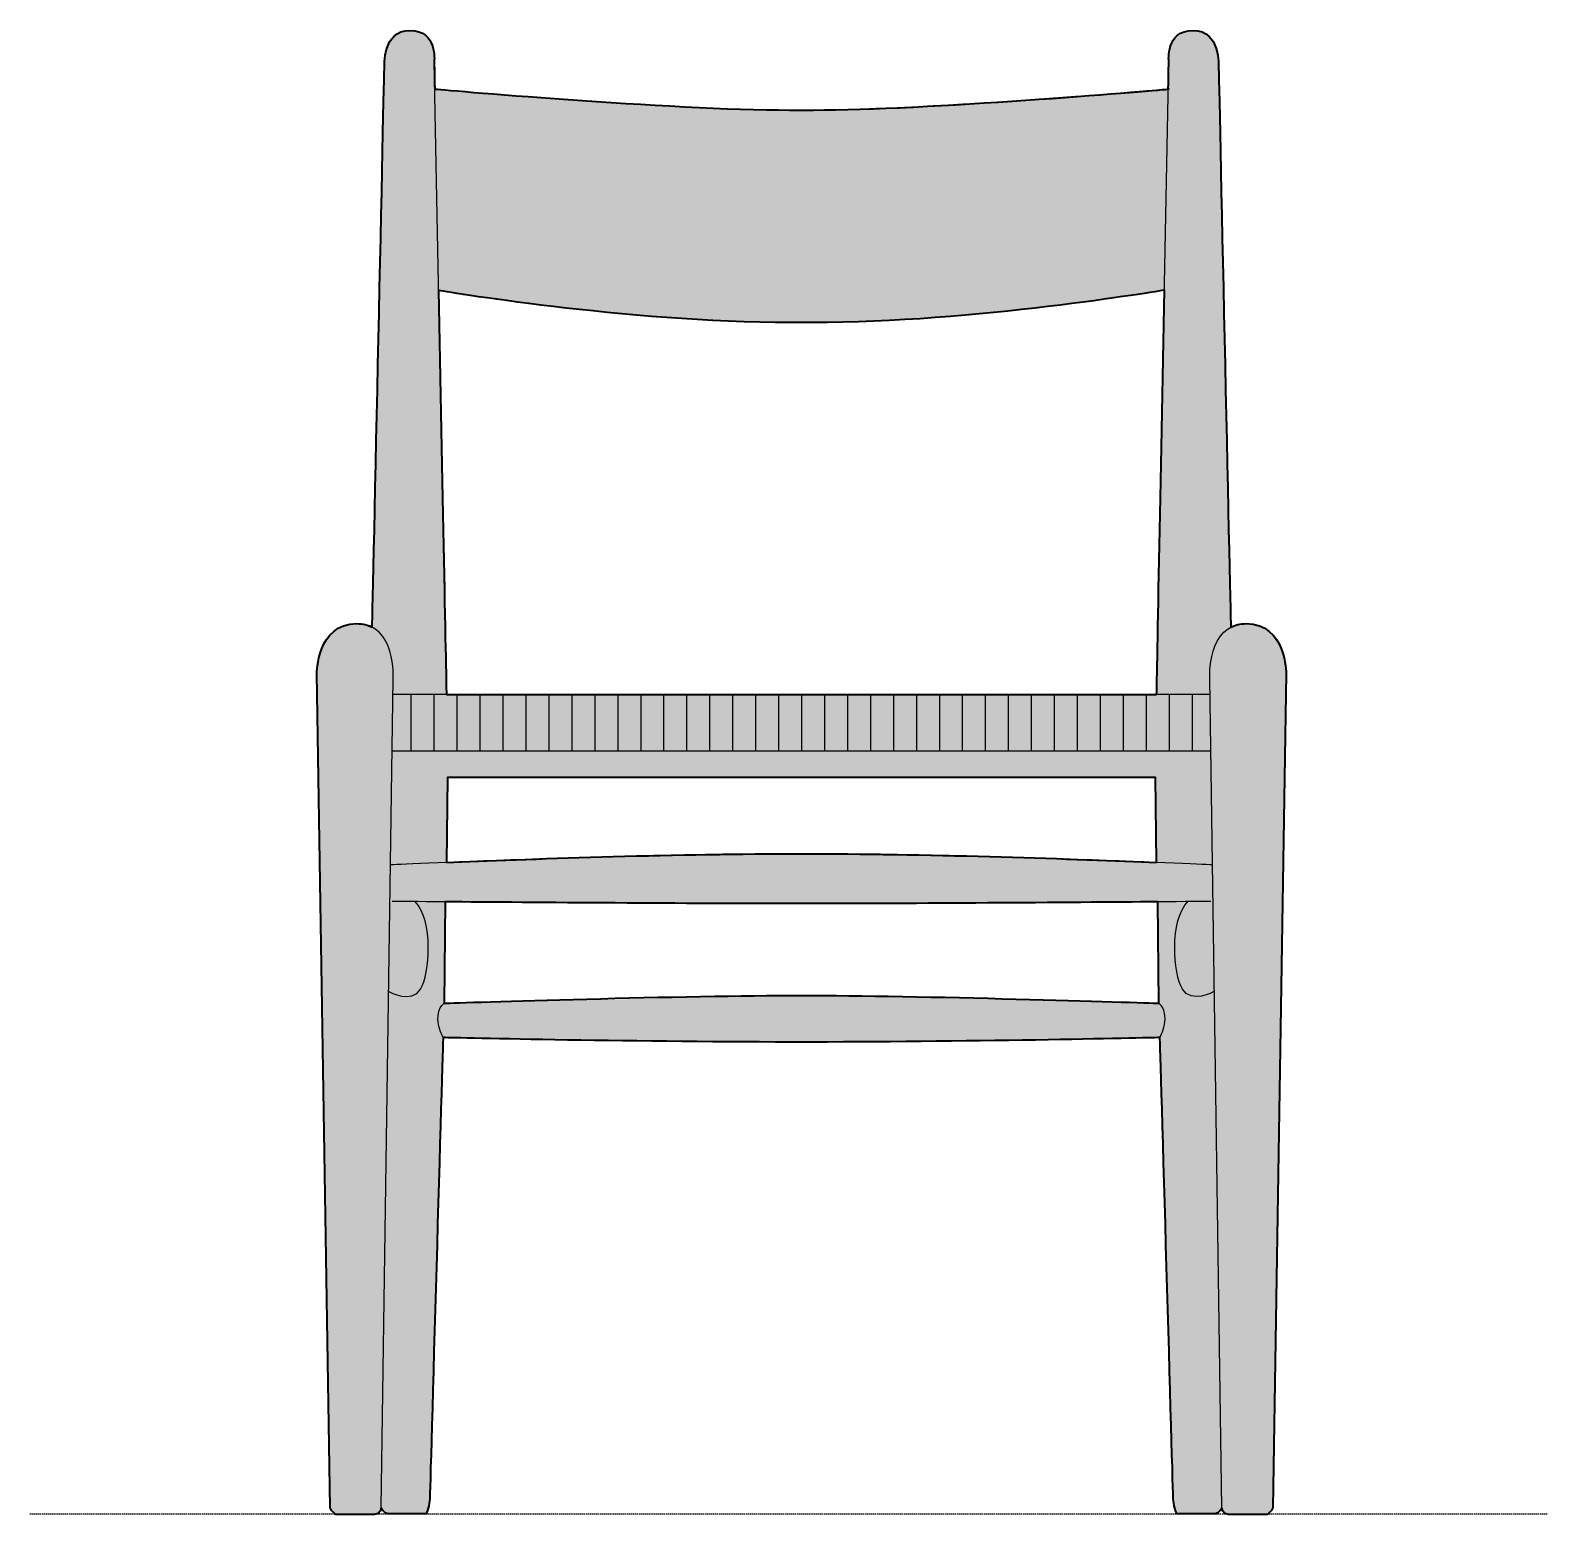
# Model space of a CAD drawing. Header units: millimetres. Extents: x 0 to 1796, y -930 to 798.
# Drawn here: x 0 to 814, y 0 to 795 of the extents above; entities that cross this region are included whole.
import ezdxf

# ---------------------------------------------------------------- set-up
doc = ezdxf.new("R2010")
doc.units = ezdxf.units.MM
doc.linetypes.add('Dots', pattern=[1, 0, -1])
doc.layers.add('Blocks', color=7, linetype='Continuous')
doc.layers.add('Blocks$Fill', color=7, linetype='Continuous', true_color=0xffffff)
for name, color, linetype, lineweight, true_color in [('Blocks$Inner', 7, 'Continuous', 25, 0x007f00), ('Blocks$Outline', 7, 'Continuous', 35, 0xff3f3f), ('Groud', 7, 'Dots', 25, 0x243775)]:
    doc.layers.add(name, color=color, linetype=linetype, lineweight=lineweight, true_color=true_color)

# ---------------------------------------------------------------- blocks, each defined once
blk = doc.blocks.new('CH36 Front')
at = {"layer": 'Blocks$Fill', "extrusion": (0, 0, -1)}
h = blk.add_hatch(color=256, dxfattribs=at)
h.paths.add_polyline_path([(254.79, 66.35), (248.27, 366.75), (248.27, 366.75), (248.28, 366.97), (248.29, 367.59), (248.28, 368.56), (248.26, 369.15), (248.22, 369.81), (248.17, 370.53), (248.09, 371.29), (247.99, 372.1), (247.86, 372.95), (247.7, 373.82), (247.51, 374.71), (247.4, 375.17), (247.28, 375.62), (247.15, 376.08), (247.01, 376.54), (246.85, 377), (246.69, 377.46), (246.52, 377.91), (246.33, 378.37), (246.13, 378.82), (245.92, 379.26), (245.7, 379.7), (245.46, 380.14), (245.2, 380.56), (244.94, 380.98), (244.8, 381.19), (244.66, 381.39), (244.51, 381.59), (244.36, 381.79), (244.2, 381.99), (244.05, 382.18), (243.88, 382.37), (243.72, 382.56), (243.55, 382.74), (243.37, 382.92), (243.19, 383.1), (243.01, 383.27), (242.82, 383.44), (242.63, 383.61), (242.44, 383.77), (242.23, 383.93), (242.03, 384.09), (241.82, 384.24), (241.61, 384.38), (241.39, 384.53), (241.16, 384.66), (240.94, 384.8), (240.7, 384.92), (240.47, 385.05), (240.22, 385.17), (239.98, 385.28), (239.72, 385.39), (239.47, 385.49), (239.2, 385.59), (238.93, 385.68), (238.66, 385.77), (238.38, 385.85), (238.1, 385.92), (237.81, 385.99), (237.52, 386.06), (237.22, 386.11), (236.91, 386.16), (236.6, 386.21), (236.29, 386.25), (235.96, 386.28), (235.64, 386.3), (235.3, 386.32), (234.96, 386.33), (234.62, 386.33), (234.27, 386.33), (233.94, 386.32), (233.6, 386.31), (233.28, 386.29), (232.96, 386.26), (232.64, 386.23), (232.33, 386.19), (232.03, 386.15), (231.73, 386.1), (231.44, 386.04), (231.15, 385.99), (230.87, 385.92), (230.59, 385.85), (230.32, 385.78), (230.06, 385.7), (229.8, 385.62), (229.54, 385.53), (229.3, 385.44), (229.05, 385.34), (228.81, 385.24), (228.58, 385.14), (228.35, 385.03), (228.12, 384.92), (227.91, 384.8), (227.69, 384.68), (227.48, 384.55), (227.28, 384.43), (227.08, 384.3), (226.88, 384.16), (226.69, 384.02), (226.5, 383.88), (226.32, 383.74), (226.14, 383.59), (225.97, 383.44), (225.8, 383.29), (225.64, 383.13), (225.47, 382.97), (225.32, 382.81), (225.17, 382.65), (225.02, 382.48), (224.87, 382.31), (224.73, 382.14), (224.6, 381.97), (224.46, 381.79), (224.33, 381.62), (224.21, 381.44), (224.09, 381.26), (223.97, 381.08), (223.74, 380.71), (223.53, 380.33), (223.33, 379.96), (223.15, 379.57), (222.97, 379.19), (222.81, 378.8), (222.67, 378.41), (222.53, 378.02), (222.4, 377.63), (222.28, 377.25), (222.18, 376.86), (222.08, 376.47), (221.99, 376.09), (221.92, 375.71), (221.84, 375.34), (221.78, 374.97), (221.68, 374.26), (221.6, 373.57), (221.55, 372.92), (221.52, 372.31), (221.5, 371.75), (221.5, 371.25), (221.5, 370.81), (221.52, 370.43), (221.55, 369.9), (221.56, 369.72), (221.56, 369.72), (221.28, 354.86), (149.76, 349.23), (87.32, 345.36), (57.3, 344.09), (31.07, 343.61), (31.07, 343.61), (18.2, 343.61), (-6.82, 344.05), (-35.44, 345.23), (-95.58, 348.87), (-172.01, 354.82), (-172.29, 369.72), (-172.29, 369.72), (-172.28, 369.9), (-172.25, 370.43), (-172.23, 370.81), (-172.23, 371.25), (-172.23, 371.75), (-172.25, 372.31), (-172.28, 372.92), (-172.33, 373.57), (-172.41, 374.26), (-172.51, 374.97), (-172.57, 375.34), (-172.65, 375.71), (-172.72, 376.09), (-172.81, 376.47), (-172.91, 376.86), (-173.01, 377.25), (-173.13, 377.63), (-173.26, 378.02), (-173.4, 378.41), (-173.54, 378.8), (-173.7, 379.19), (-173.88, 379.57), (-174.06, 379.96), (-174.26, 380.33), (-174.47, 380.71), (-174.7, 381.08), (-174.82, 381.26), (-174.94, 381.44), (-175.06, 381.62), (-175.19, 381.79), (-175.33, 381.97), (-175.46, 382.14), (-175.6, 382.31), (-175.75, 382.48), (-175.9, 382.65), (-176.05, 382.81), (-176.2, 382.97), (-176.37, 383.13), (-176.53, 383.29), (-176.7, 383.44), (-176.87, 383.59), (-177.05, 383.74), (-177.23, 383.88), (-177.42, 384.02), (-177.61, 384.16), (-177.81, 384.3), (-178.01, 384.43), (-178.21, 384.55), (-178.42, 384.68), (-178.64, 384.8), (-178.85, 384.92), (-179.08, 385.03), (-179.31, 385.14), (-179.54, 385.24), (-179.78, 385.34), (-180.03, 385.44), (-180.27, 385.53), (-180.53, 385.62), (-180.79, 385.7), (-181.05, 385.78), (-181.32, 385.85), (-181.6, 385.92), (-181.88, 385.99), (-182.17, 386.04), (-182.46, 386.1), (-182.76, 386.15), (-183.06, 386.19), (-183.37, 386.23), (-183.69, 386.26), (-184.01, 386.29), (-184.33, 386.31), (-184.67, 386.32), (-185, 386.33), (-185.35, 386.33), (-185.69, 386.33), (-186.03, 386.32), (-186.37, 386.3), (-186.69, 386.28), (-187.02, 386.25), (-187.33, 386.21), (-187.64, 386.16), (-187.95, 386.11), (-188.25, 386.06), (-188.54, 385.99), (-188.83, 385.92), (-189.11, 385.85), (-189.39, 385.77), (-189.66, 385.68), (-189.93, 385.59), (-190.2, 385.49), (-190.45, 385.39), (-190.71, 385.28), (-190.95, 385.17), (-191.2, 385.05), (-191.43, 384.92), (-191.67, 384.8), (-191.89, 384.66), (-192.12, 384.53), (-192.34, 384.38), (-192.55, 384.24), (-192.76, 384.09), (-192.96, 383.93), (-193.17, 383.77), (-193.36, 383.61), (-193.55, 383.44), (-193.74, 383.27), (-193.92, 383.1), (-194.1, 382.92), (-194.28, 382.74), (-194.45, 382.56), (-194.61, 382.37), (-194.78, 382.18), (-194.93, 381.99), (-195.09, 381.79), (-195.24, 381.59), (-195.39, 381.39), (-195.53, 381.19), (-195.67, 380.98), (-195.93, 380.56), (-196.19, 380.14), (-196.43, 379.7), (-196.65, 379.26), (-196.86, 378.82), (-197.06, 378.37), (-197.25, 377.91), (-197.42, 377.46), (-197.58, 377), (-197.74, 376.54), (-197.88, 376.08), (-198.01, 375.62), (-198.13, 375.17), (-198.24, 374.71), (-198.43, 373.82), (-198.59, 372.95), (-198.72, 372.1), (-198.82, 371.29), (-198.9, 370.53), (-198.95, 369.81), (-198.99, 369.15), (-199.01, 368.56), (-199.02, 367.59), (-199.01, 366.97), (-199, 366.75), (-199, 366.74), (-205.52, 66.35), (-205.95, 66.57), (-206.4, 66.77), (-206.85, 66.97), (-207.32, 67.15), (-207.8, 67.32), (-208.28, 67.47), (-208.79, 67.62), (-209.3, 67.74), (-209.82, 67.86), (-210.36, 67.96), (-210.91, 68.05), (-211.47, 68.12), (-212.04, 68.17), (-212.63, 68.21), (-213.22, 68.24), (-213.83, 68.25), (-214.33, 68.24), (-214.82, 68.23), (-215.3, 68.2), (-215.77, 68.17), (-216.24, 68.13), (-216.7, 68.08), (-217.15, 68.01), (-217.59, 67.95), (-218.03, 67.87), (-218.46, 67.78), (-218.88, 67.69), (-219.3, 67.59), (-219.7, 67.48), (-220.11, 67.36), (-220.5, 67.23), (-220.89, 67.1), (-221.27, 66.96), (-221.64, 66.81), (-222.01, 66.66), (-222.37, 66.49), (-222.72, 66.33), (-223.06, 66.15), (-223.41, 65.97), (-223.74, 65.78), (-224.07, 65.59), (-224.39, 65.39), (-224.7, 65.18), (-225.01, 64.97), (-225.31, 64.75), (-225.61, 64.53), (-225.9, 64.31), (-226.19, 64.07), (-226.46, 63.84), (-226.74, 63.59), (-227, 63.35), (-227.27, 63.1), (-227.52, 62.84), (-227.77, 62.58), (-228.02, 62.32), (-228.26, 62.05), (-228.49, 61.78), (-228.72, 61.51), (-229.16, 60.95), (-229.58, 60.38), (-229.98, 59.8), (-230.36, 59.2), (-230.73, 58.6), (-231.07, 58), (-231.4, 57.38), (-231.7, 56.77), (-232, 56.14), (-232.27, 55.52), (-232.53, 54.89), (-232.77, 54.27), (-233, 53.64), (-233.21, 53.02), (-233.41, 52.4), (-233.77, 51.18), (-234.07, 49.99), (-234.33, 48.84), (-234.55, 47.73), (-234.72, 46.69), (-234.86, 45.71), (-234.97, 44.82), (-235.06, 44.01), (-235.12, 43.29), (-235.16, 42.69), (-235.19, 41.84), (-235.2, 41.54), (-235.2, 41.52), (-228.08, -405.91), (-228.05, -406), (-228.02, -406.08), (-227.98, -406.17), (-227.95, -406.25), (-227.91, -406.33), (-227.87, -406.42), (-227.82, -406.5), (-227.78, -406.58), (-227.73, -406.66), (-227.68, -406.74), (-227.58, -406.91), (-227.48, -407.07), (-227.36, -407.22), (-227.25, -407.38), (-227.13, -407.53), (-227, -407.68), (-226.88, -407.83), (-226.62, -408.1), (-226.37, -408.37), (-226.12, -408.6), (-225.89, -408.82), (-225.68, -409.01), (-225.49, -409.17), (-225.21, -409.4), (-225.11, -409.48), (-225.11, -409.48), (-204.34, -409.48), (-204.17, -409.47), (-204.02, -409.47), (-203.86, -409.45), (-203.71, -409.44), (-203.64, -409.43), (-203.57, -409.42), (-203.5, -409.4), (-203.43, -409.39), (-203.36, -409.37), (-203.29, -409.36), (-203.23, -409.34), (-203.16, -409.32), (-203.1, -409.31), (-203.04, -409.29), (-202.98, -409.26), (-202.92, -409.24), (-202.86, -409.22), (-202.8, -409.2), (-202.74, -409.17), (-202.69, -409.15), (-202.63, -409.12), (-202.58, -409.1), (-202.53, -409.07), (-202.48, -409.04), (-202.42, -409.01), (-202.38, -408.98), (-202.33, -408.95), (-202.28, -408.92), (-202.23, -408.89), (-202.19, -408.86), (-202.14, -408.82), (-202.1, -408.79), (-202.06, -408.76), (-202.02, -408.72), (-201.97, -408.69), (-201.93, -408.65), (-201.9, -408.61), (-201.86, -408.58), (-201.82, -408.54), (-201.78, -408.5), (-201.71, -408.43), (-201.65, -408.35), (-201.58, -408.27), (-201.52, -408.19), (-201.47, -408.11), (-201.41, -408.03), (-201.36, -407.95), (-201.31, -407.86), (-201.27, -407.78), (-201.22, -407.7), (-201.18, -407.61), (-201.14, -407.53), (-201.11, -407.45), (-201.08, -407.36), (-201.04, -407.28), (-201.02, -407.2), (-200.99, -407.12), (-200.96, -407.04), (-200.94, -406.96), (-200.92, -406.89), (-200.89, -406.74), (-200.86, -406.6), (-200.83, -406.47), (-200.81, -406.35), (-200.8, -406.24), (-200.79, -406.15), (-200.78, -406.07), (-200.78, -406), (-200.78, -405.95), (-200.78, -405.91), (-200.7, -406.05), (-200.6, -406.21), (-200.47, -406.41), (-200.31, -406.65), (-200.12, -406.92), (-199.9, -407.21), (-199.79, -407.36), (-199.66, -407.51), (-199.54, -407.66), (-199.4, -407.8), (-199.27, -407.95), (-199.13, -408.09), (-198.98, -408.23), (-198.91, -408.29), (-198.83, -408.36), (-198.76, -408.42), (-198.68, -408.48), (-198.6, -408.54), (-198.52, -408.6), (-198.45, -408.66), (-198.37, -408.71), (-198.29, -408.76), (-198.21, -408.8), (-198.13, -408.85), (-198.04, -408.89), (-198, -408.91), (-197.96, -408.93), (-197.92, -408.94), (-197.88, -408.96), (-197.84, -408.98), (-197.8, -408.99), (-197.76, -409.01), (-197.72, -409.02), (-197.67, -409.03), (-197.63, -409.04), (-197.59, -409.05), (-197.55, -409.06), (-197.51, -409.07), (-197.47, -409.08), (-197.42, -409.08), (-197.38, -409.09), (-197.34, -409.09), (-197.3, -409.1), (-197.26, -409.1), (-197.22, -409.1), (-197.22, -409.1), (-176.45, -409.1), (-176.45, -409.1), (-176.17, -408.19), (-175.56, -406.02), (-175.23, -404.72), (-175.08, -404.06), (-174.94, -403.41), (-174.83, -402.78), (-174.78, -402.48), (-174.74, -402.19), (-174.71, -401.92), (-174.69, -401.65), (-174.67, -401.4), (-174.67, -401.28), (-174.67, -401.17), (-171.11, -276.55), (-167.55, -153.7), (18.8, -156.08), (18.8, -156.08), (30.47, -156.08), (156.8, -154.89), (216.82, -153.7), (223.94, -401.17), (223.94, -401.28), (223.94, -401.4), (223.96, -401.65), (223.98, -401.92), (224.01, -402.19), (224.05, -402.48), (224.1, -402.78), (224.21, -403.41), (224.35, -404.06), (224.5, -404.72), (224.83, -406.02), (225.44, -408.19), (225.72, -409.1), (225.72, -409.1), (246.49, -409.1), (246.53, -409.1), (246.57, -409.1), (246.61, -409.09), (246.65, -409.09), (246.69, -409.08), (246.74, -409.08), (246.78, -409.07), (246.82, -409.06), (246.86, -409.05), (246.9, -409.04), (246.94, -409.03), (246.99, -409.02), (247.03, -409.01), (247.07, -408.99), (247.11, -408.98), (247.15, -408.96), (247.19, -408.94), (247.23, -408.93), (247.27, -408.91), (247.31, -408.89), (247.4, -408.85), (247.48, -408.8), (247.56, -408.76), (247.64, -408.71), (247.72, -408.66), (247.79, -408.6), (247.87, -408.54), (247.95, -408.48), (248.03, -408.42), (248.1, -408.36), (248.18, -408.29), (248.25, -408.23), (248.4, -408.09), (248.54, -407.95), (248.67, -407.8), (248.81, -407.66), (248.93, -407.51), (249.06, -407.36), (249.17, -407.21), (249.39, -406.92), (249.58, -406.65), (249.74, -406.41), (249.87, -406.21), (250.03, -405.95), (250.05, -405.91), (250.05, -405.95), (250.05, -406), (250.05, -406.07), (250.06, -406.15), (250.07, -406.24), (250.08, -406.35), (250.1, -406.47), (250.13, -406.6), (250.16, -406.74), (250.19, -406.89), (250.21, -406.96), (250.23, -407.04), (250.26, -407.12), (250.29, -407.2), (250.31, -407.28), (250.35, -407.36), (250.38, -407.45), (250.41, -407.53), (250.45, -407.61), (250.49, -407.7), (250.54, -407.78), (250.58, -407.86), (250.63, -407.95), (250.68, -408.03), (250.74, -408.11), (250.79, -408.19), (250.85, -408.27), (250.92, -408.35), (250.98, -408.43), (251.05, -408.5), (251.09, -408.54), (251.13, -408.58), (251.17, -408.61), (251.2, -408.65), (251.24, -408.69), (251.29, -408.72), (251.33, -408.76), (251.37, -408.79), (251.41, -408.82), (251.46, -408.86), (251.5, -408.89), (251.55, -408.92), (251.6, -408.95), (251.65, -408.98), (251.69, -409.01), (251.75, -409.04), (251.8, -409.07), (251.85, -409.1), (251.9, -409.12), (251.96, -409.15), (252.01, -409.17), (252.07, -409.2), (252.13, -409.22), (252.19, -409.24), (252.25, -409.26), (252.31, -409.29), (252.37, -409.31), (252.43, -409.32), (252.5, -409.34), (252.56, -409.36), (252.63, -409.37), (252.7, -409.39), (252.77, -409.4), (252.84, -409.42), (252.91, -409.43), (252.98, -409.44), (253.13, -409.45), (253.29, -409.47), (253.44, -409.47), (253.61, -409.48), (265.33, -409.48), (274.38, -409.48), (274.38, -409.48), (274.48, -409.4), (274.76, -409.17), (274.95, -409.01), (275.16, -408.82), (275.39, -408.6), (275.64, -408.37), (275.89, -408.1), (276.15, -407.83), (276.27, -407.68), (276.4, -407.53), (276.52, -407.38), (276.63, -407.22), (276.75, -407.07), (276.85, -406.91), (276.95, -406.74), (277, -406.66), (277.05, -406.58), (277.09, -406.5), (277.14, -406.42), (277.18, -406.33), (277.22, -406.25), (277.25, -406.17), (277.29, -406.08), (277.32, -406), (277.35, -405.91), (284.47, 41.54), (284.47, 41.54), (284.46, 41.84), (284.43, 42.69), (284.39, 43.29), (284.33, 44.01), (284.24, 44.82), (284.13, 45.71), (283.99, 46.69), (283.82, 47.73), (283.6, 48.84), (283.34, 49.99), (283.04, 51.18), (282.68, 52.4), (282.48, 53.02), (282.27, 53.64), (282.04, 54.27), (281.8, 54.89), (281.54, 55.52), (281.27, 56.14), (280.97, 56.77), (280.67, 57.38), (280.34, 58), (280, 58.6), (279.63, 59.2), (279.25, 59.8), (278.85, 60.38), (278.43, 60.95), (277.99, 61.51), (277.76, 61.78), (277.53, 62.05), (277.29, 62.32), (277.04, 62.58), (276.79, 62.84), (276.54, 63.1), (276.27, 63.35), (276.01, 63.59), (275.73, 63.84), (275.46, 64.07), (275.17, 64.31), (274.88, 64.53), (274.58, 64.75), (274.28, 64.97), (273.97, 65.18), (273.66, 65.39), (273.34, 65.59), (273.01, 65.78), (272.68, 65.97), (272.33, 66.15), (271.99, 66.33), (271.64, 66.49), (271.28, 66.66), (270.91, 66.81), (270.54, 66.96), (270.16, 67.1), (269.77, 67.23), (269.38, 67.36), (268.97, 67.48), (268.57, 67.59), (268.15, 67.69), (267.73, 67.78), (267.3, 67.87), (266.86, 67.95), (266.42, 68.01), (265.97, 68.08), (265.51, 68.13), (265.04, 68.17), (264.57, 68.2), (264.09, 68.23), (263.6, 68.24), (263.1, 68.25), (262.49, 68.24), (261.9, 68.21), (261.31, 68.17), (260.74, 68.12), (260.18, 68.05), (259.63, 67.96), (259.09, 67.86), (258.57, 67.74), (258.06, 67.62), (257.55, 67.47), (257.07, 67.32), (256.59, 67.15), (256.12, 66.97), (255.67, 66.77), (255.22, 66.57)], flags=0)
h.paths.add_polyline_path([(-169.93, 247.07), (-151.76, 244.2), (-107.35, 238.23), (-78.53, 235.08), (-47.04, 232.33), (-14.17, 230.4), (2.38, 229.86), (18.8, 229.66), (18.8, 229.66), (30.47, 229.66), (47.07, 229.86), (63.8, 230.4), (97.01, 232.35), (128.78, 235.1), (157.77, 238.26), (202.05, 244.16), (219.19, 246.85), (216.4, 102.12), (215.4, 50.44), (215.11, 35.59), (215.04, 31.63), (215.02, 30.61), (215.01, 30.35), (215.01, 30.29), (215.01, 30.27), (215.01, 30.27), (-165.77, 30.27), (-165.77, 30.27), (-165.77, 30.29), (-165.77, 30.35), (-165.77, 30.61), (-165.79, 31.63), (-165.87, 35.6), (-166.15, 50.47), (-167.15, 102.21)], flags=0)
h.paths.add_polyline_path([(215.04, -59.8), (131.69, -56.84), (31.07, -55.19), (31.07, -55.19), (18.2, -55.19), (-82.44, -56.84), (-165.79, -59.8), (-165.17, -14.24), (18.2, -14.24), (214.44, -14.24)], flags=0)
h.paths.add_polyline_path([(216.22, -135.31), (31.07, -131.15), (31.07, -131.15), (18.2, -131.15), (-97.74, -133.23), (-166.95, -135.31), (-166.95, -135.3), (-166.95, -135.3), (-166.95, -135.27), (-166.95, -135.15), (-166.94, -134.7), (-166.93, -132.97), (-166.86, -126.81), (-166.65, -108.12), (-166.45, -89.43), (-166.38, -83.27), (-166.37, -81.54), (-166.36, -81.09), (-166.36, -80.97), (-166.36, -80.94), (-166.36, -80.93), (-166.36, -80.93), (18.8, -81.9), (18.8, -81.9), (30.47, -81.9), (215.63, -80.93), (215.63, -80.93), (215.63, -80.94), (215.63, -80.97), (215.63, -81.09), (215.63, -81.54), (215.65, -83.27), (215.72, -89.43), (215.92, -108.12), (216.13, -126.81), (216.19, -132.97), (216.21, -134.7), (216.22, -135.15), (216.22, -135.27), (216.22, -135.3), (216.22, -135.3)], flags=0)
at = {"layer": 'Blocks$Inner'}
for points in [[(194.37, 30.27), (-243.64, 30.27)], [(-234.03, 30.27), (-234.03, 0)], [(-221.71, 30.27), (-221.71, 0)], [(-209.39, 30.27), (-209.39, 0)], [(-197.07, 30.27), (-197.07, 0)], [(-184.76, 30.27), (-184.76, 0)], [(-172.44, 30.27), (-172.44, 0)], [(-160.12, 30.27), (-160.12, 0)], [(-147.8, 30.27), (-147.8, 0)], [(-135.49, 30.27), (-135.49, 0)], [(-123.17, 30.27), (-123.17, 0)], [(-110.85, 30.27), (-110.85, 0)], [(-98.54, 30.27), (-98.54, 0)], [(-86.22, 30.27), (-86.22, 0)], [(-73.9, 30.27), (-73.9, 0)], [(-61.59, 30.27), (-61.59, 0)], [(-49.27, 30.27), (-49.27, 0)], [(-36.95, 30.27), (-36.95, 0)], [(-24.63, 30.27), (-24.63, 0)], [(-12.32, 30.27), (-12.32, 0)], [(0, 30.27), (0, 0)], [(12.32, 30.27), (12.32, 0)], [(24.63, 30.27), (24.63, 0)], [(36.95, 30.27), (36.95, 0)], [(49.27, 30.27), (49.27, 0)], [(61.58, 30.27), (61.58, 0)], [(73.9, 30.27), (73.9, 0)], [(86.22, 30.27), (86.22, 0)], [(98.53, 30.27), (98.53, 0)], [(110.85, 30.27), (110.85, 0)], [(123.17, 30.27), (123.17, 0)], [(135.49, 30.27), (135.49, 0)], [(147.8, 30.27), (147.8, 0)], [(160.12, 30.27), (160.12, 0)], [(172.44, 30.27), (172.44, 0)], [(184.76, 30.27), (184.76, 0)], [(-244.09, 0), (194.82, 0)], [(165.79, -59.8), (165.17, -14.24), (-18.2, -14.24), (-31.07, -14.24), (-214.44, -14.24), (-215.04, -59.8)]]:
    blk.add_lwpolyline(points, dxfattribs=at)
for points, knots in [([(-234.62, 386.33), (-249.45, 386.33), (-248.27, 366.75), (-248.27, 366.75), (-248.27, 366.75), (-254.53, 78.27), (-254.79, 66.35)], [2, 2, 2, 2, 3, 3, 3, 3.979333, 3.979333, 3.979333, 3.979333]), ([(-215.01, 30.27), (-215.01, 30.27), (-221.56, 369.72), (-221.56, 369.72), (-221.56, 369.72), (-219.78, 386.33), (-234.62, 386.33)], [0, 0, 0, 0, 1, 1, 1, 2, 2, 2, 2]), ([(165.77, 30.27), (165.77, 30.27), (172.29, 369.72), (172.29, 369.72), (172.29, 369.72), (170.51, 386.33), (185.35, 386.33)], [0, 0, 0, 0, 1, 1, 1, 2, 2, 2, 2]), ([(185.35, 386.33), (200.18, 386.33), (199, 366.75), (199, 366.75), (199, 366.75), (205.26, 78.27), (205.52, 66.35)], [2, 2, 2, 2, 3, 3, 3, 3.979333, 3.979333, 3.979333, 3.979333]), ([(-277.35, -405.91), (-277.35, -405.91), (-284.47, 41.54), (-284.47, 41.54), (-284.47, 41.54), (-284.47, 68.25), (-263.1, 68.25), (-241.74, 68.25), (-243.52, 38.57), (-243.52, 38.57), (-243.52, 38.57), (-250.05, -405.91), (-250.05, -405.91), (-250.05, -405.91), (-250.05, -409.48), (-253.61, -409.48), (-257.17, -409.48), (-274.38, -409.48), (-274.38, -409.48), (-274.38, -409.48), (-276.75, -407.7), (-277.35, -405.91)], [0, 0, 0, 0, 1, 1, 1, 2, 2, 2, 3, 3, 3, 4, 4, 4, 5, 5, 5, 6, 6, 6, 7, 7, 7, 7]), ([(228.08, -405.91), (228.08, -405.91), (235.2, 41.54), (235.2, 41.54), (235.2, 41.54), (235.2, 68.25), (213.83, 68.25), (192.47, 68.25), (194.25, 38.57), (194.25, 38.57), (194.25, 38.57), (200.78, -405.91), (200.78, -405.91), (200.78, -405.91), (200.78, -409.48), (204.34, -409.48), (207.9, -409.48), (225.11, -409.48), (225.11, -409.48), (225.11, -409.48), (227.48, -407.7), (228.08, -405.91)], [0, 0, 0, 0, 1, 1, 1, 2, 2, 2, 3, 3, 3, 4, 4, 4, 5, 5, 5, 6, 6, 6, 7, 7, 7, 7]), ([(195.44, -61.12), (195.44, -61.12), (74.97, -55.19), (-18.2, -55.19), (-18.2, -55.19), (-31.07, -55.19), (-31.07, -55.19), (-124.24, -55.19), (-244.71, -61.12), (-244.71, -61.12)], [0, 0, 0, 0, 1, 1, 1, 2, 2, 2, 3, 3, 3, 3]), ([(-245.75, -129.07), (-245.75, -129.07), (-233.73, -135.75), (-228.83, -127.74), (-223.94, -119.73), (-221.71, -90.8), (-231.95, -80.56)], [0, 0, 0, 0, 1, 1, 1, 2, 2, 2, 2]), ([(194.84, -80.71), (194.84, -80.71), (50.04, -81.9), (-18.8, -81.9), (-18.8, -81.9), (-30.47, -81.9), (-30.47, -81.9), (-99.31, -81.9), (-244.11, -80.71), (-244.11, -80.71)], [0, 0, 0, 0, 1, 1, 1, 2, 2, 2, 3, 3, 3, 3]), ([(196.48, -129.07), (196.48, -129.07), (184.46, -135.75), (179.56, -127.74), (174.67, -119.73), (172.44, -90.8), (182.68, -80.56)], [0, 0, 0, 0, 1, 1, 1, 2, 2, 2, 2]), ([(-246.49, -409.1), (-246.49, -409.1), (-225.72, -409.1), (-225.72, -409.1), (-225.72, -409.1), (-223.94, -403.54), (-223.94, -401.17), (-223.94, -398.8), (-216.82, -153.7), (-216.82, -153.7), (-216.82, -153.7), (-223.34, -141.24), (-216.22, -135.31)], [1, 1, 1, 1, 2, 2, 2, 3, 3, 3, 4, 4, 4, 5, 5, 5, 5]), ([(166.95, -135.31), (166.95, -135.31), (44.11, -131.15), (-18.2, -131.15), (-18.2, -131.15), (-31.07, -131.15), (-31.07, -131.15), (-93.38, -131.15), (-216.22, -135.31), (-216.22, -135.31)], [0, 0, 0, 0, 1, 1, 1, 2, 2, 2, 3, 3, 3, 3]), ([(197.22, -409.1), (197.22, -409.1), (176.45, -409.1), (176.45, -409.1), (176.45, -409.1), (174.67, -403.54), (174.67, -401.17), (174.67, -398.8), (167.55, -153.7), (167.55, -153.7), (167.55, -153.7), (174.07, -141.24), (166.95, -135.31)], [1, 1, 1, 1, 2, 2, 2, 3, 3, 3, 4, 4, 4, 5, 5, 5, 5]), ([(167.55, -153.7), (167.55, -153.7), (69.63, -156.08), (-18.8, -156.08), (-18.8, -156.08), (-30.47, -156.08), (-30.47, -156.08), (-118.9, -156.08), (-216.82, -153.7), (-216.82, -153.7)], [0, 0, 0, 0, 1, 1, 1, 2, 2, 2, 3, 3, 3, 3])]:
    blk.add_open_spline(points, degree=3, knots=knots, dxfattribs=at)
for points in [[(-31.07, 343.61), (-93.97, 343.61), (-221.28, 354.86), (-221.28, 354.86)], [(172.72, 354.88), (172.72, 354.88), (44.7, 343.61), (-18.2, 343.61)], [(-18.2, 343.61), (-18.2, 343.61), (-31.07, 343.61), (-31.07, 343.61)], [(-30.47, 229.66), (-118.3, 229.66), (-219.19, 246.85), (-219.19, 246.85)], [(169.97, 247.08), (169.97, 247.08), (69.03, 229.66), (-18.8, 229.66)], [(-18.8, 229.66), (-18.8, 229.66), (-30.47, 229.66), (-30.47, 229.66)], [(-216.22, -135.31), (-216.22, -135.31), (-215.63, -80.93), (-215.63, -80.93)], [(166.95, -135.31), (166.95, -135.31), (166.36, -80.93), (166.36, -80.93)], [(-250.05, -405.91), (-250.05, -405.91), (-248.27, -409.1), (-246.49, -409.1)], [(200.78, -405.91), (200.78, -405.91), (199, -409.1), (197.22, -409.1)]]:
    blk.add_open_spline(points, degree=3, dxfattribs=at)
at = {"layer": 'Blocks$Outline'}
for points in [[(-215.01, 30.27), (165.77, 30.27)], [(165.79, -59.8), (165.17, -14.24), (-18.2, -14.24), (-31.07, -14.24), (-214.44, -14.24), (-215.04, -59.8)]]:
    blk.add_lwpolyline(points, dxfattribs=at)
for points, knots in [([(-254.79, 66.35), (-254.53, 78.27), (-248.27, 366.75), (-248.27, 366.75), (-248.27, 366.75), (-249.45, 386.33), (-234.62, 386.33), (-219.78, 386.33), (-221.56, 369.72), (-221.56, 369.72), (-221.56, 369.72), (-221.46, 364.31), (-221.28, 354.86)], [-3.979333, -3.979333, -3.979333, -3.979333, -3, -3, -3, -2, -2, -2, -1, -1, -1, -0.873802, -0.873802, -0.873802, -0.873802]), ([(172.01, 354.82), (172.19, 364.29), (172.29, 369.72), (172.29, 369.72), (172.29, 369.72), (170.51, 386.33), (185.35, 386.33), (200.18, 386.33), (199, 366.75), (199, 366.75), (199, 366.75), (205.26, 78.27), (205.52, 66.35)], [0.8736, 0.8736, 0.8736, 0.8736, 1, 1, 1, 2, 2, 2, 3, 3, 3, 3.979333, 3.979333, 3.979333, 3.979333]), ([(-221.28, 354.86), (-221.28, 354.86), (-93.97, 343.61), (-31.07, 343.61), (-31.07, 343.61), (-18.2, 343.61), (-18.2, 343.61), (41.95, 343.61), (161.65, 353.91), (172.01, 354.82)], [-3, -3, -3, -3, -2, -2, -2, -1, -1, -1, -0.043732, -0.043732, -0.043732, -0.043732]), ([(169.93, 247.07), (167.79, 246.7), (68.08, 229.66), (-18.8, 229.66), (-18.8, 229.66), (-30.47, 229.66), (-30.47, 229.66), (-118.3, 229.66), (-219.19, 246.85), (-219.19, 246.85)], [0.010791, 0.010791, 0.010791, 0.010791, 1, 1, 1, 2, 2, 2, 3, 3, 3, 3]), ([(-277.35, -405.91), (-277.35, -405.91), (-284.47, 41.54), (-284.47, 41.54), (-284.47, 41.54), (-284.47, 68.25), (-263.1, 68.25), (-259.81, 68.25), (-257.07, 67.54), (-254.79, 66.35)], [0, 0, 0, 0, 1, 1, 1, 2, 2, 2, 2.154043, 2.154043, 2.154043, 2.154043]), ([(205.52, 66.35), (207.8, 67.54), (210.54, 68.25), (213.83, 68.25), (235.2, 68.25), (235.2, 41.54), (235.2, 41.54), (235.2, 41.54), (228.08, -405.91), (228.08, -405.91)], [-2.154043, -2.154043, -2.154043, -2.154043, -2, -2, -2, -1, -1, -1, 0, 0, 0, 0]), ([(-215.04, -59.8), (-173.46, -58.05), (-95.69, -55.19), (-31.07, -55.19), (-31.07, -55.19), (-18.2, -55.19), (-18.2, -55.19), (46.44, -55.19), (124.21, -58.05), (165.79, -59.8)], [-2.693644, -2.693644, -2.693644, -2.693644, -2, -2, -2, -1, -1, -1, -0.306232, -0.306232, -0.306232, -0.306232]), ([(166.36, -80.93), (120.65, -81.27), (31.03, -81.9), (-18.8, -81.9), (-18.8, -81.9), (-30.47, -81.9), (-30.47, -81.9), (-80.3, -81.9), (-169.92, -81.27), (-215.63, -80.93)], [0.276184, 0.276184, 0.276184, 0.276184, 1, 1, 1, 2, 2, 2, 2.723802, 2.723802, 2.723802, 2.723802]), ([(-216.22, -135.31), (-216.22, -135.31), (-93.38, -131.15), (-31.07, -131.15), (-31.07, -131.15), (-18.2, -131.15), (-18.2, -131.15), (44.11, -131.15), (166.95, -135.31), (166.95, -135.31)], [-3, -3, -3, -3, -2, -2, -2, -1, -1, -1, 0, 0, 0, 0]), ([(-216.82, -153.7), (-216.82, -153.7), (-223.94, -398.8), (-223.94, -401.17), (-223.94, -403.54), (-225.72, -409.1), (-225.72, -409.1), (-225.72, -409.1), (-246.49, -409.1), (-246.49, -409.1), (-248.27, -409.1), (-250.05, -405.91), (-250.05, -405.91)], [-4, -4, -4, -4, -3, -3, -3, -2, -2, -2, -1, -1, -1, 0, 0, 0, 0]), ([(167.55, -153.7), (167.55, -153.7), (69.63, -156.08), (-18.8, -156.08), (-18.8, -156.08), (-30.47, -156.08), (-30.47, -156.08), (-118.9, -156.08), (-216.82, -153.7), (-216.82, -153.7)], [0, 0, 0, 0, 1, 1, 1, 2, 2, 2, 3, 3, 3, 3]), ([(200.78, -405.91), (200.78, -405.91), (199, -409.1), (197.22, -409.1), (197.22, -409.1), (176.45, -409.1), (176.45, -409.1), (176.45, -409.1), (174.67, -403.54), (174.67, -401.17), (174.67, -398.8), (167.55, -153.7), (167.55, -153.7)], [0, 0, 0, 0, 1, 1, 1, 2, 2, 2, 3, 3, 3, 4, 4, 4, 4]), ([(-250.05, -405.91), (-250.05, -405.91), (-250.05, -409.48), (-253.61, -409.48), (-257.17, -409.48), (-274.38, -409.48), (-274.38, -409.48), (-274.38, -409.48), (-276.75, -407.7), (-277.35, -405.91)], [4, 4, 4, 4, 5, 5, 5, 6, 6, 6, 7, 7, 7, 7]), ([(228.08, -405.91), (227.48, -407.7), (225.11, -409.48), (225.11, -409.48), (225.11, -409.48), (207.9, -409.48), (204.34, -409.48), (200.78, -409.48), (200.78, -405.91), (200.78, -405.91)], [-7, -7, -7, -7, -6, -6, -6, -5, -5, -5, -4, -4, -4, -4])]:
    blk.add_open_spline(points, degree=3, knots=knots, dxfattribs=at)
for points in [[(-219.19, 246.85), (-217.32, 149.68), (-215.01, 30.27), (-215.01, 30.27)], [(165.77, 30.27), (165.77, 30.27), (168.07, 149.86), (169.93, 247.07)], [(-215.63, -80.93), (-215.63, -80.93), (-216.22, -135.31), (-216.22, -135.31)], [(166.95, -135.31), (166.95, -135.31), (166.36, -80.93), (166.36, -80.93)]]:
    blk.add_open_spline(points, degree=3, dxfattribs=at)

msp = doc.modelspace()

# ---------------------------------------------------------------- linework, layer by layer
at = {"layer": 'Groud'}
msp.add_lwpolyline([(0, 0), (814.04, 0)], dxfattribs=at)

# ---------------------------------------------------------------- block references
at = {"layer": 'Blocks'}
msp.add_blockref('CH36 Front', (438.09, 409.1), dxfattribs=at)

doc.saveas('drawing.dxf')
